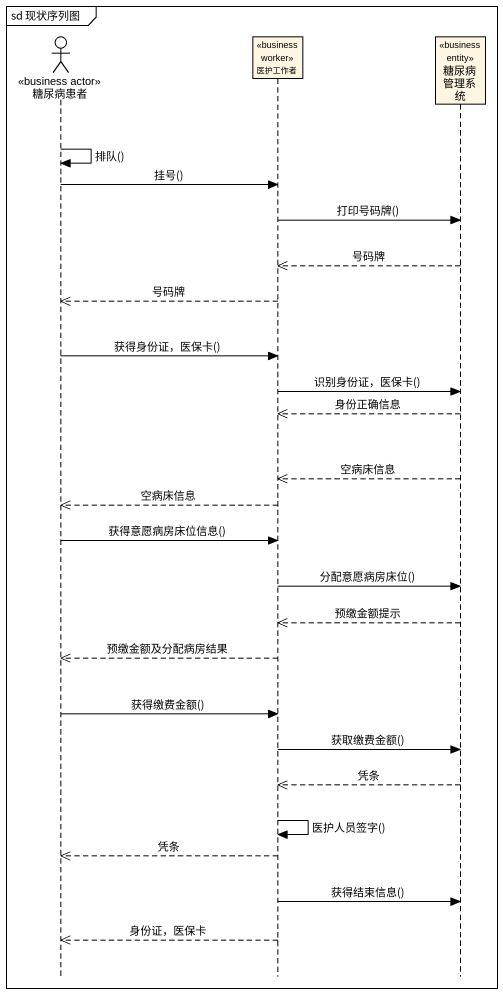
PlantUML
@startuml
mainframe sd 现状序列图
hide footbox
actor 糖尿病患者 <<business actor>>
participant 医护工作者 <<business worker>>
participant 糖尿病管理系统 <<business entity>>

糖尿病患者 -> 糖尿病患者 : 排队()
糖尿病患者 -> 医护工作者 : 挂号()
医护工作者 -> 糖尿病管理系统 : 打印号码牌()
糖尿病管理系统 -->> 医护工作者 : 号码牌
医护工作者 -->> 糖尿病患者 : 号码牌
糖尿病患者 -> 医护工作者 : 获得身份证，医保卡()
医护工作者 -> 糖尿病管理系统 : 识别身份证，医保卡()
糖尿病管理系统 -->> 医护工作者 : 身份正确信息
糖尿病管理系统 -->> 医护工作者 : 空病床信息
医护工作者 -->> 糖尿病患者 : 空病床信息
糖尿病患者 -> 医护工作者 : 获得意愿病房床位信息()
医护工作者 -> 糖尿病管理系统 : 分配意愿病房床位()
糖尿病管理系统 -->> 医护工作者 : 预缴金额提示
医护工作者 -->> 糖尿病患者 : 预缴金额及分配病房结果
糖尿病患者 -> 医护工作者 : 获得缴费金额()
医护工作者 -> 糖尿病管理系统 : 获取缴费金额()
糖尿病管理系统 -->> 医护工作者 : 凭条
医护工作者 -> 医护工作者 : 医护人员签字()
医护工作者 -->> 糖尿病患者 : 凭条
医护工作者 -> 糖尿病管理系统 : 获得结束信息()
医护工作者 -->> 糖尿病患者 : 身份证，医保卡
@enduml
